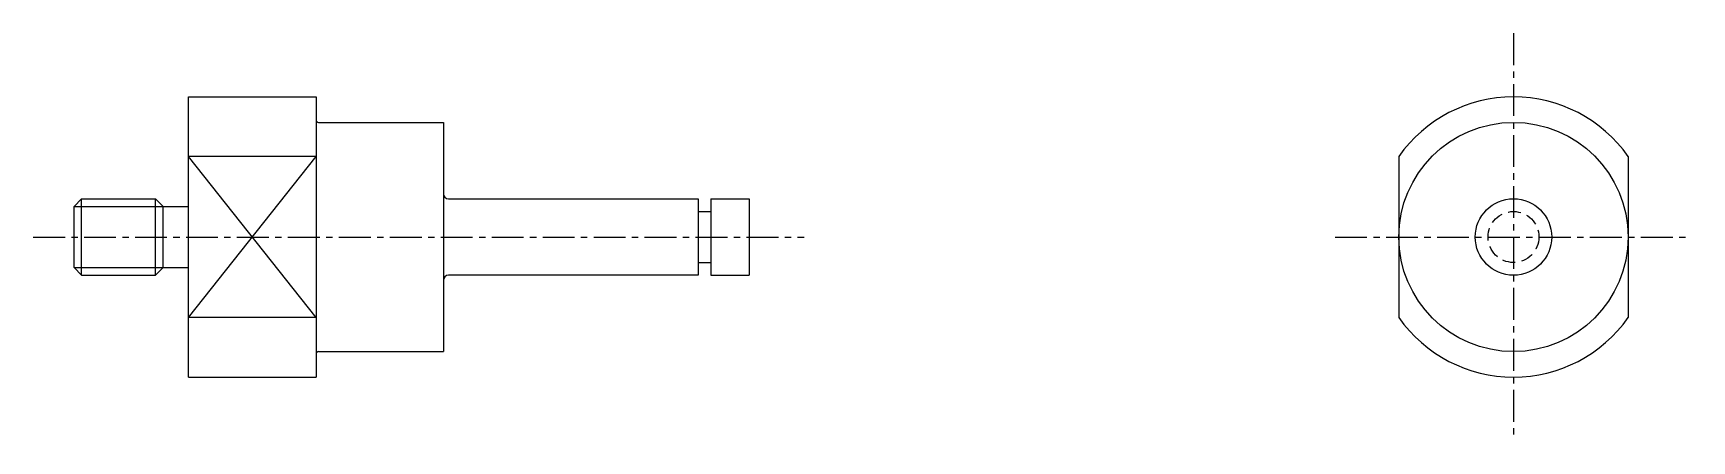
# Model space of a CAD drawing. Extents: x 8 to 125, y 126 to 224.
# Drawn here: x 60.4 to 125.5, y 207.9 to 223.9 of the extents above; entities outside this region: 2.
import ezdxf

# ---------------------------------------------------------------- set-up
doc = ezdxf.new("R2010")
doc.units = 0
doc.linetypes.add('CENTER', pattern=[2, 1.25, -0.25, 0.25, -0.25])
doc.linetypes.add('DASHED', pattern=[0.75, 0.5, -0.25])
doc.layers.get('0').update_dxf_attribs({"linetype": 'CONTINUOUS'})
doc.layers.add('CENTER', color=1, linetype='CENTER')

msp = doc.modelspace()

# ---------------------------------------------------------------- linework, layer by layer
at = {"color": 7, "linetype": 'CONTINUOUS'}
for p, q in [((66.46, 210.352), (66.46, 221.352)), ((66.46, 221.352), (71.46, 221.352)), ((71.46, 221.352), (71.46, 210.352)), ((71.56, 220.352), (76.46, 220.352)), ((76.46, 220.352), (76.46, 211.352)), ((71.46, 219.015), (66.46, 219.015)), ((113.96, 219.015), (113.96, 212.69)), ((122.96, 219.015), (122.96, 212.69)), ((61.96, 217.052), (62.26, 217.352)), ((61.96, 214.652), (61.96, 217.052)), ((62.26, 214.352), (62.26, 217.352)), ((62.26, 217.352), (65.16, 217.352)), ((65.16, 214.352), (65.16, 217.352)), ((65.16, 217.352), (65.46, 217.052)), ((65.46, 217.052), (66.46, 217.052)), ((65.46, 214.652), (65.46, 217.052)), ((76.66, 217.352), (86.46, 217.352)), ((79.11, 217.352), (79.11, 217.352)), ((81.56, 217.352), (81.56, 217.352)), ((86.46, 217.352), (86.46, 214.352)), ((86.46, 216.852), (86.96, 216.852)), ((86.96, 217.352), (86.96, 214.352)), ((86.96, 217.352), (88.46, 217.352)), ((88.46, 217.352), (88.46, 214.352)), ((86.46, 214.852), (86.96, 214.852)), ((61.96, 214.652), (62.26, 214.352)), ((62.26, 214.352), (65.16, 214.352)), ((65.16, 214.352), (65.46, 214.652)), ((65.46, 214.652), (66.46, 214.652)), ((86.46, 214.352), (76.66, 214.352)), ((86.96, 214.352), (88.46, 214.352)), ((71.46, 212.69), (66.46, 212.69)), ((71.56, 211.352), (76.46, 211.352)), ((66.46, 210.352), (71.46, 210.352))]:
    msp.add_line(p, q, dxfattribs=at)
at = {"color": 3, "linetype": 'CONTINUOUS'}
for p, q in [((66.46, 212.69), (71.46, 219.015)), ((71.46, 212.69), (66.46, 219.015)), ((61.96, 217.052), (65.46, 217.052)), ((61.96, 214.652), (65.46, 214.652))]:
    msp.add_line(p, q, dxfattribs=at)
at = {"color": 7, "linetype": 'CONTINUOUS'}
for radius in [4.5, 1.5]:
    msp.add_circle((118.46, 215.852), radius, dxfattribs=at)
at = {"color": 3, "linetype": 'DASHED'}
msp.add_circle((118.46, 215.852), 1, dxfattribs=at)
at = {"color": 7, "linetype": 'CONTINUOUS'}
for centre, radius, start, end in [((118.46, 215.852), 5.5, 35.0968, 144.9032), ((71.56, 220.452), 0.1, 180, 270), ((76.66, 217.552), 0.2, 180, 270), ((76.66, 214.152), 0.2, 90, 180), ((118.46, 215.852), 5.5, 215.0968, 324.9032), ((71.56, 211.252), 0.1, 90, 180)]:
    msp.add_arc(centre, radius, start, end, dxfattribs=at)
at = {"layer": 'CENTER', "color": 1, "linetype": 'CENTER'}
for p, q in [((118.46, 223.852), (118.46, 207.852)), ((60.357, 215.852), (90.614, 215.852)), ((111.46, 215.852), (125.46, 215.852))]:
    msp.add_line(p, q, dxfattribs=at)

# ---------------------------------------------------------------- texts
at = {"color": 7, "linetype": 'CONTINUOUS'}
for s, p in [('FXBA 3A-10-F10', (7.643, 140.852)), ('FXBA03A', (7.643, 125.852))]:
    msp.add_text(s, height=4, dxfattribs=at).set_placement(p)

doc.saveas('drawing.dxf')
